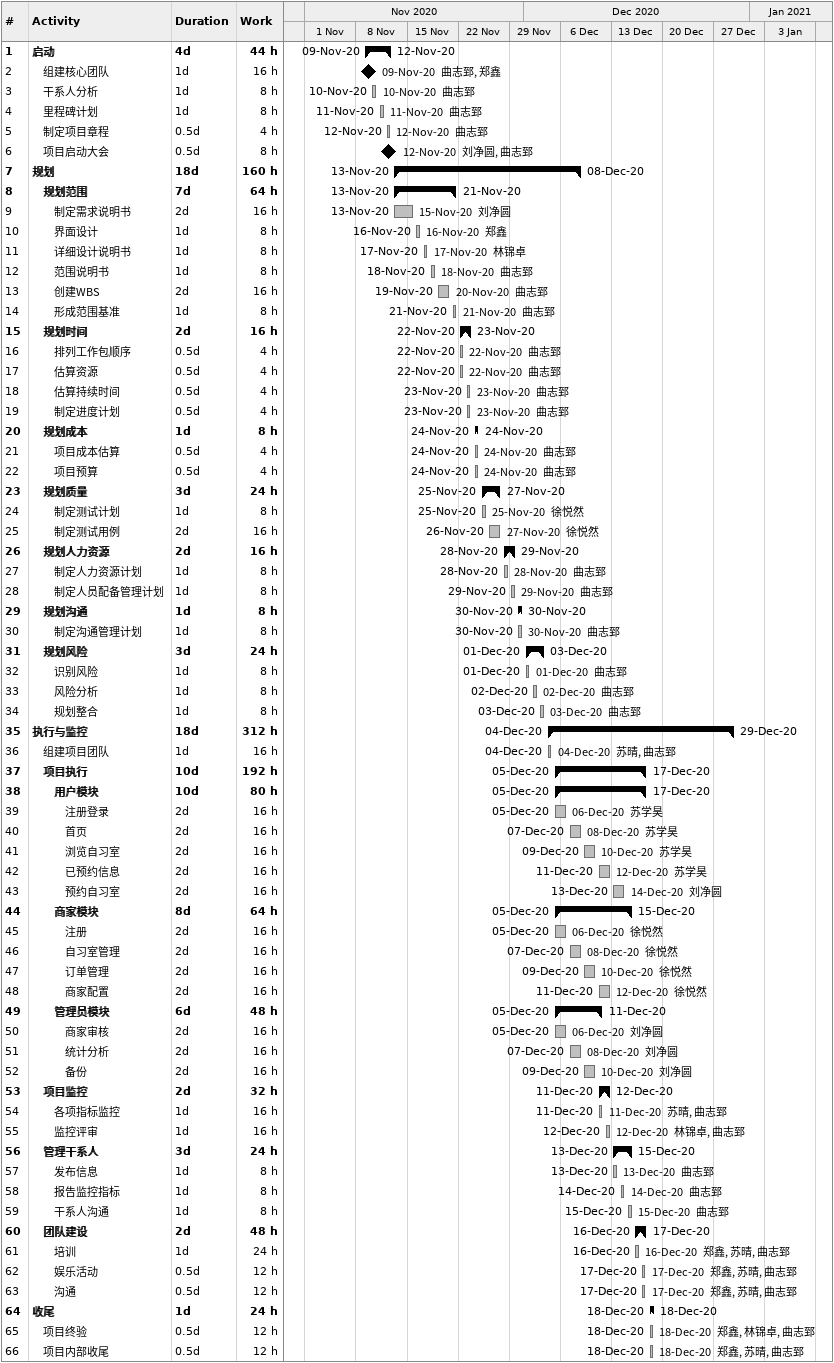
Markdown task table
| ID | Level | Task | Duration | Start | Finish | Resources | Work (h) |
|---|---|---|---|---|---|---|---|
| 1 | 1 | **启动** | 4d | 2020-11-09 | 2020-11-12 |  | 44 |
| 2 | 2 | 组建核心团队 | 1d | 2020-11-09 | 2020-11-09 | 曲志郅, 郑鑫 | 16 |
| 3 | 2 | 干系人分析 | 1d | 2020-11-10 | 2020-11-10 | 曲志郅 | 8 |
| 4 | 2 | 里程碑计划 | 1d | 2020-11-11 | 2020-11-11 | 曲志郅 | 8 |
| 5 | 2 | 制定项目章程 | 0.5d | 2020-11-12 | 2020-11-12 | 曲志郅 | 4 |
| 6 | 2 | 项目启动大会 | 0.5d | 2020-11-12 | 2020-11-12 | 刘净圆, 曲志郅 | 8 |
| 7 | 1 | **规划** | 18d | 2020-11-13 | 2020-12-08 |  | 160 |
| 8 | 2 | **规划范围** | 7d | 2020-11-13 | 2020-11-21 |  | 64 |
| 9 | 3 | 制定需求说明书 | 2d | 2020-11-13 | 2020-11-15 | 刘净圆 | 16 |
| 10 | 3 | 界面设计 | 1d | 2020-11-16 | 2020-11-16 | 郑鑫 | 8 |
| 11 | 3 | 详细设计说明书 | 1d | 2020-11-17 | 2020-11-17 | 林锦卓 | 8 |
| 12 | 3 | 范围说明书 | 1d | 2020-11-18 | 2020-11-18 | 曲志郅 | 8 |
| 13 | 3 | 创建WBS | 2d | 2020-11-19 | 2020-11-20 | 曲志郅 | 16 |
| 14 | 3 | 形成范围基准 | 1d | 2020-11-21 | 2020-11-21 | 曲志郅 | 8 |
| 15 | 2 | **规划时间** | 2d | 2020-11-22 | 2020-11-23 |  | 16 |
| 16 | 3 | 排列工作包顺序 | 0.5d | 2020-11-22 | 2020-11-22 | 曲志郅 | 4 |
| 17 | 3 | 估算资源 | 0.5d | 2020-11-22 | 2020-11-22 | 曲志郅 | 4 |
| 18 | 3 | 估算持续时间 | 0.5d | 2020-11-23 | 2020-11-23 | 曲志郅 | 4 |
| 19 | 3 | 制定进度计划 | 0.5d | 2020-11-23 | 2020-11-23 | 曲志郅 | 4 |
| 20 | 2 | **规划成本** | 1d | 2020-11-24 | 2020-11-24 |  | 8 |
| 21 | 3 | 项目成本估算 | 0.5d | 2020-11-24 | 2020-11-24 | 曲志郅 | 4 |
| 22 | 3 | 项目预算 | 0.5d | 2020-11-24 | 2020-11-24 | 曲志郅 | 4 |
| 23 | 2 | **规划质量** | 3d | 2020-11-25 | 2020-11-27 |  | 24 |
| 24 | 3 | 制定测试计划 | 1d | 2020-11-25 | 2020-11-25 | 徐悦然 | 8 |
| 25 | 3 | 制定测试用例 | 2d | 2020-11-26 | 2020-11-27 | 徐悦然 | 16 |
| 26 | 2 | **规划人力资源** | 2d | 2020-11-28 | 2020-11-29 |  | 16 |
| 27 | 3 | 制定人力资源计划 | 1d | 2020-11-28 | 2020-11-28 | 曲志郅 | 8 |
| 28 | 3 | 制定人员配备管理计划 | 1d | 2020-11-29 | 2020-11-29 | 曲志郅 | 8 |
| 29 | 2 | **规划沟通** | 1d | 2020-11-30 | 2020-11-30 |  | 8 |
| 30 | 3 | 制定沟通管理计划 | 1d | 2020-11-30 | 2020-11-30 | 曲志郅 | 8 |
| 31 | 2 | **规划风险** | 3d | 2020-12-01 | 2020-12-03 |  | 24 |
| 32 | 3 | 识别风险 | 1d | 2020-12-01 | 2020-12-01 | 曲志郅 | 8 |
| 33 | 3 | 风险分析 | 1d | 2020-12-02 | 2020-12-02 | 曲志郅 | 8 |
| 34 | 3 | 规划整合 | 1d | 2020-12-03 | 2020-12-03 | 曲志郅 | 8 |
| 35 | 1 | **执行与监控** | 18d | 2020-12-04 | 2020-12-29 |  | 312 |
| 36 | 2 | 组建项目团队 | 1d | 2020-12-04 | 2020-12-04 | 苏晴, 曲志郅 | 16 |
| 37 | 2 | **项目执行** | 10d | 2020-12-05 | 2020-12-17 |  | 192 |
| 38 | 3 | **用户模块** | 10d | 2020-12-05 | 2020-12-17 |  | 80 |
| 39 | 4 | 注册登录 | 2d | 2020-12-05 | 2020-12-06 | 苏学昊 | 16 |
| 40 | 4 | 首页 | 2d | 2020-12-07 | 2020-12-08 | 苏学昊 | 16 |
| 41 | 4 | 浏览自习室 | 2d | 2020-12-09 | 2020-12-10 | 苏学昊 | 16 |
| 42 | 4 | 已预约信息 | 2d | 2020-12-11 | 2020-12-12 | 苏学昊 | 16 |
| 43 | 4 | 预约自习室 | 2d | 2020-12-13 | 2020-12-14 | 刘净圆 | 16 |
| 44 | 3 | **商家模块** | 8d | 2020-12-05 | 2020-12-15 |  | 64 |
| 45 | 4 | 注册 | 2d | 2020-12-05 | 2020-12-06 | 徐悦然 | 16 |
| 46 | 4 | 自习室管理 | 2d | 2020-12-07 | 2020-12-08 | 徐悦然 | 16 |
| 47 | 4 | 订单管理 | 2d | 2020-12-09 | 2020-12-10 | 徐悦然 | 16 |
| 48 | 4 | 商家配置 | 2d | 2020-12-11 | 2020-12-12 | 徐悦然 | 16 |
| 49 | 3 | **管理员模块** | 6d | 2020-12-05 | 2020-12-11 |  | 48 |
| 50 | 4 | 商家审核 | 2d | 2020-12-05 | 2020-12-06 | 刘净圆 | 16 |
| 51 | 4 | 统计分析 | 2d | 2020-12-07 | 2020-12-08 | 刘净圆 | 16 |
| 52 | 4 | 备份 | 2d | 2020-12-09 | 2020-12-10 | 刘净圆 | 16 |
| 53 | 2 | **项目监控** | 2d | 2020-12-11 | 2020-12-12 |  | 32 |
| 54 | 3 | 各项指标监控 | 1d | 2020-12-11 | 2020-12-11 | 苏晴, 曲志郅 | 16 |
| 55 | 3 | 监控评审 | 1d | 2020-12-12 | 2020-12-12 | 林锦卓, 曲志郅 | 16 |
| 56 | 2 | **管理干系人** | 3d | 2020-12-13 | 2020-12-15 |  | 24 |
| 57 | 3 | 发布信息 | 1d | 2020-12-13 | 2020-12-13 | 曲志郅 | 8 |
| 58 | 3 | 报告监控指标 | 1d | 2020-12-14 | 2020-12-14 | 曲志郅 | 8 |
| 59 | 3 | 干系人沟通 | 1d | 2020-12-15 | 2020-12-15 | 曲志郅 | 8 |
| 60 | 2 | **团队建设** | 2d | 2020-12-16 | 2020-12-17 |  | 48 |
| 61 | 3 | 培训 | 1d | 2020-12-16 | 2020-12-16 | 郑鑫, 苏晴, 曲志郅 | 24 |
| 62 | 3 | 娱乐活动 | 0.5d | 2020-12-17 | 2020-12-17 | 郑鑫, 苏晴, 曲志郅 | 12 |
| 63 | 3 | 沟通 | 0.5d | 2020-12-17 | 2020-12-17 | 郑鑫, 苏晴, 曲志郅 | 12 |
| 64 | 1 | **收尾** | 1d | 2020-12-18 | 2020-12-18 |  | 24 |
| 65 | 2 | 项目终验 | 0.5d | 2020-12-18 | 2020-12-18 | 郑鑫, 林锦卓, 曲志郅 | 12 |
| 66 | 2 | 项目内部收尾 | 0.5d | 2020-12-18 | 2020-12-18 | 郑鑫, 苏晴, 曲志郅 | 12 |
